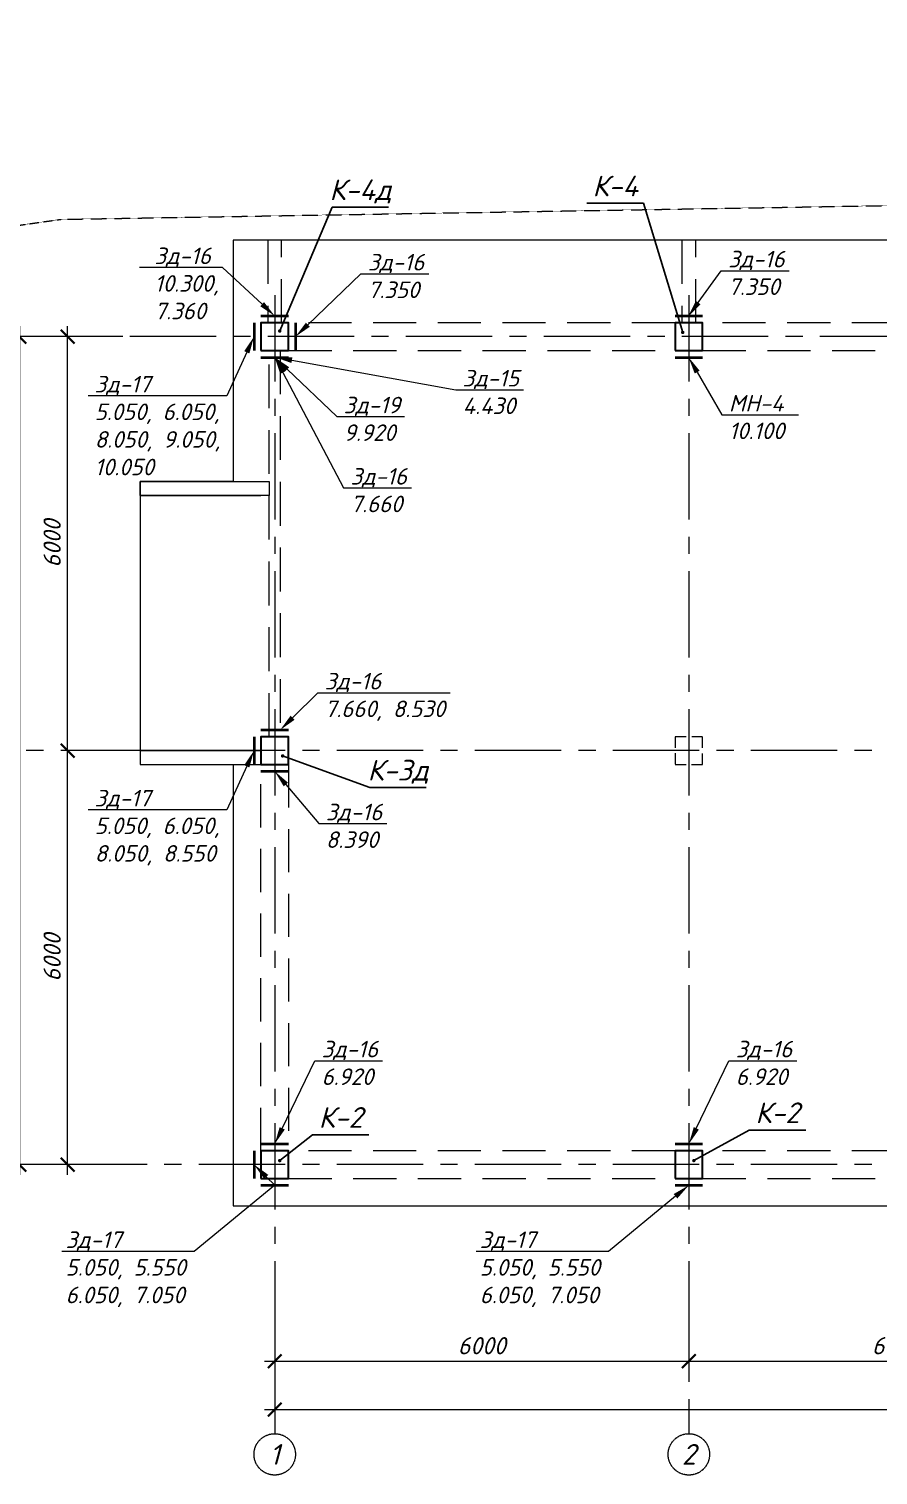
# Model space of a CAD drawing. Header units: millimetres. Extents: x -41985 to 836963, y -232665 to -4590.
# Drawn here: x -3561 to 8741, y -58706 to -37746 of the extents above; entities that cross this region are included whole.
import ezdxf
from ezdxf import colors
from ezdxf.entities.mleader import LeaderData, LeaderLine
from ezdxf.enums import TextEntityAlignment as Align
from ezdxf.math import Vec2, Vec3

# ---------------------------------------------------------------- set-up
doc = ezdxf.new("R2010")
doc.units = ezdxf.units.MM
doc.header["$PDMODE"] = 35
for name, pattern in [('CENTERX2', [4, 2.5, -0.5, 0.5, -0.5]), ('DASHED2', [0.375, 0.25, -0.125]), ('HIDDEN2', [4.7625, 3.175, -1.5875])]:
    doc.linetypes.add(name, pattern=pattern)
doc.layers.get('Defpoints').update_dxf_attribs({"color": 1, "lineweight": 0})
for name, color, linetype, lineweight in [('#Закл выноски и размеры', 7, 'Continuous', 13), ('#Закладные', 10, 'Continuous', 40), ('k_ Выноски', 7, 'Continuous', 13), ('k_ Осевая', 8, 'CENTERX2', 9), ('k_ Осевые размеры', 251, 'Continuous', 5), ('k_ Позиции', 1, 'Continuous', 13), ('Балки', 24, 'DASHED2', 5), ('Колонна', 84, 'Continuous', 30), ('Линия пунктир', 190, 'HIDDEN2', 9), ('Перекрытие. Отм. 0.000', 214, 'Continuous', 40)]:
    doc.layers.add(name, color=color, linetype=linetype, lineweight=lineweight)
doc.styles.get("Standard").update_dxf_attribs({"font": 'isocpeur.ttf'})
doc.styles.add('STEP PR', font='isocpeui.ttf')
doc.dimstyles.get("Standard").update_dxf_attribs({"dimtxt": 0.18, "dimasz": 0.18, "dimexe": 0.18, "dimexo": 0.0625, "dimgap": 0.09, "dimtad": 0, "dimtih": 1, "dimtoh": 1, "dimdec": 4, "dimzin": 0, "dimdsep": 46, "dimtxsty": 'Standard', "dimcen": 0.09, "dimadec": 0, "dimazin": 0, "dimtfac": 1, "dimtdec": 4, "dimtofl": 0, "dimtmove": 0, "dimatfit": 3, "dimfxl": 1, "dimtolj": 1, "dimtzin": 0, "dimarcsym": 0})
doc.dimstyles.new('STEP PR', dxfattribs={"dimscale": 100, "dimtxt": 2.5, "dimasz": 2, "dimexe": 1, "dimexo": 2, "dimgap": 1, "dimtad": 1, "dimdec": 4, "dimlfac": -1, "dimtxsty": 'STEP PR', "dimblk": 'ARCHTICK', "dimcen": 2, "dimdle": 1.5, "dimclrt": 1, "dimadec": 0, "dimazin": 0, "dimtfac": 1, "dimtdec": 4, "dimtmove": 1, "dimatfit": 3, "dimldrblk": 'DOTSMALL', "dimfxl": 1, "dimtolj": 1, "dimtzin": 0, "dimarcsym": 0})

# ---------------------------------------------------------------- blocks, each defined once
blk = doc.blocks.new('_ArchTick')
at = {"color": 0, "linetype": 'ByBlock', "const_width": 0.15}
blk.add_lwpolyline([(-0.5, -0.5), (0.5, 0.5)], dxfattribs=at)
blk = doc.blocks.new('*D2242')
at = {"layer": 'Defpoints', "color": 0, "transparency": 16777216}
for p in [(0, -1850), (6000, -1850), (6000, -2850)]:
    blk.add_point(p, dxfattribs=at)
at = {"layer": 'k_ Осевые размеры', "color": 0, "lineweight": -2, "transparency": 16777216}
for p, q in [((0, -2050), (0, -2950)), ((6000, -2050), (6000, -2950)), ((-150, -2850), (6150, -2850))]:
    blk.add_line(p, q, dxfattribs=at)
at = {"layer": 'k_ Осевые размеры', "color": 0, "lineweight": -2, "transparency": 16777216, "xscale": 200, "yscale": 200, "zscale": 200, "rotation": 180}
blk.add_blockref('_ArchTick', (0, -2850), dxfattribs=at)
at = {"layer": 'k_ Осевые размеры', "color": 0, "lineweight": -2, "transparency": 16777216, "xscale": 200, "yscale": 200, "zscale": 200}
blk.add_blockref('_ArchTick', (6000, -2850), dxfattribs=at)
at = {"layer": 'k_ Осевые размеры', "color": 1, "transparency": 16777216, "insert": (3000, -2625), "char_height": 250, "attachment_point": 5, "style": 'STEP PR'}
blk.add_mtext('\\A1;6000', dxfattribs=at)
blk = doc.blocks.new('_DotSmall')
at = {"color": 0, "linetype": 'ByBlock', "const_width": 0.5}
blk.add_lwpolyline([(-0.0625, 0, 1), (0.0625, 0, 1)], format="xyb", close=True, dxfattribs=at)
blk = doc.blocks.new('*D2243')
at = {"layer": 'Defpoints', "color": 0, "transparency": 16777216}
for p in [(6000, -1850), (12000, -1850), (12000, -2850)]:
    blk.add_point(p, dxfattribs=at)
at = {"layer": 'k_ Осевые размеры', "color": 0, "lineweight": -2, "transparency": 16777216}
for p, q in [((6000, -2050), (6000, -2950)), ((12000, -2050), (12000, -2950)), ((5850, -2850), (12150, -2850))]:
    blk.add_line(p, q, dxfattribs=at)
at = {"layer": 'k_ Осевые размеры', "color": 0, "lineweight": -2, "transparency": 16777216, "xscale": 200, "yscale": 200, "zscale": 200, "rotation": 180}
blk.add_blockref('_ArchTick', (6000, -2850), dxfattribs=at)
at = {"layer": 'k_ Осевые размеры', "color": 0, "lineweight": -2, "transparency": 16777216, "xscale": 200, "yscale": 200, "zscale": 200}
blk.add_blockref('_ArchTick', (12000, -2850), dxfattribs=at)
at = {"layer": 'k_ Осевые размеры', "color": 1, "transparency": 16777216, "insert": (9000, -2625), "char_height": 250, "attachment_point": 5, "style": 'STEP PR'}
blk.add_mtext('\\A1;6000', dxfattribs=at)
blk = doc.blocks.new('*D2252')
at = {"layer": 'Defpoints', "color": 0, "transparency": 16777216}
for p in [(0, -1850), (67650, -1850), (67650, -3550)]:
    blk.add_point(p, dxfattribs=at)
at = {"layer": 'k_ Осевые размеры', "color": 0, "lineweight": -2, "transparency": 16777216}
for p, q in [((0, -2050), (0, -3650)), ((67650, -2050), (67650, -3650)), ((-150, -3550), (67800, -3550))]:
    blk.add_line(p, q, dxfattribs=at)
at = {"layer": 'k_ Осевые размеры', "color": 0, "lineweight": -2, "transparency": 16777216, "xscale": 200, "yscale": 200, "zscale": 200, "rotation": 180}
blk.add_blockref('_ArchTick', (0, -3550), dxfattribs=at)
at = {"layer": 'k_ Осевые размеры', "color": 0, "lineweight": -2, "transparency": 16777216, "xscale": 200, "yscale": 200, "zscale": 200}
blk.add_blockref('_ArchTick', (67650, -3550), dxfattribs=at)
at = {"layer": 'k_ Осевые размеры', "color": 1, "transparency": 16777216, "insert": (33825, -3323), "char_height": 250, "attachment_point": 5, "style": 'STEP PR'}
blk.add_mtext('\\A1;67650', dxfattribs=at)
blk = doc.blocks.new('*D2256')
at = {"layer": 'Defpoints', "color": 0, "transparency": 16777216}
for p in [(-3000, 6000), (-2000, 6000), (-2000, 0)]:
    blk.add_point(p, dxfattribs=at)
at = {"layer": 'k_ Осевые размеры', "color": 0, "lineweight": -2, "transparency": 16777216}
for p, q in [((-3000, -150), (-3000, 6150)), ((-2200, 6000), (-3100, 6000)), ((-2200, 0), (-3100, 0))]:
    blk.add_line(p, q, dxfattribs=at)
at = {"layer": 'k_ Осевые размеры', "color": 0, "lineweight": -2, "transparency": 16777216, "xscale": 200, "yscale": 200, "zscale": 200}
for p, rotation in [((-3000, 6000), 90), ((-3000, 0), 270)]:
    blk.add_blockref('_ArchTick', p, dxfattribs=dict(at, rotation=rotation))
at = {"layer": 'k_ Осевые размеры', "color": 1, "transparency": 16777216, "insert": (-3225, 3000), "char_height": 250, "attachment_point": 5, "rotation": 90, "style": 'STEP PR'}
blk.add_mtext('\\A1;6000', dxfattribs=at)
blk = doc.blocks.new('*D2257')
at = {"layer": 'Defpoints', "color": 0, "transparency": 16777216}
for p in [(-3000, 12000), (-2000, 12000), (-2000, 6000)]:
    blk.add_point(p, dxfattribs=at)
at = {"layer": 'k_ Осевые размеры', "color": 0, "lineweight": -2, "transparency": 16777216}
for p, q in [((-2200, 12000), (-3100, 12000)), ((-3000, 5850), (-3000, 12150)), ((-2200, 6000), (-3100, 6000))]:
    blk.add_line(p, q, dxfattribs=at)
at = {"layer": 'k_ Осевые размеры', "color": 0, "lineweight": -2, "transparency": 16777216, "xscale": 200, "yscale": 200, "zscale": 200}
for p, rotation in [((-3000, 12000), 90), ((-3000, 6000), 270)]:
    blk.add_blockref('_ArchTick', p, dxfattribs=dict(at, rotation=rotation))
at = {"layer": 'k_ Осевые размеры', "color": 1, "transparency": 16777216, "insert": (-3225, 9000), "char_height": 250, "attachment_point": 5, "rotation": 90, "style": 'STEP PR'}
blk.add_mtext('\\A1;6000', dxfattribs=at)
blk = doc.blocks.new('*D2258')
at = {"layer": 'Defpoints', "color": 0, "transparency": 16777216}
for p in [(-2000, 12000), (-3700, 0), (-2000, 0)]:
    blk.add_point(p, dxfattribs=at)
at = {"layer": 'k_ Осевые размеры', "color": 0, "lineweight": -2, "transparency": 16777216}
for p, q in [((-2200, 12000), (-3800, 12000)), ((-3700, 12150), (-3700, -150)), ((-2200, 0), (-3800, 0))]:
    blk.add_line(p, q, dxfattribs=at)
at = {"layer": 'k_ Осевые размеры', "color": 0, "lineweight": -2, "transparency": 16777216, "xscale": 200, "yscale": 200, "zscale": 200}
for p, rotation in [((-3700, 12000), 90), ((-3700, 0), 270)]:
    blk.add_blockref('_ArchTick', p, dxfattribs=dict(at, rotation=rotation))
at = {"layer": 'k_ Осевые размеры', "color": 1, "transparency": 16777216, "insert": (-3925, 6000), "char_height": 250, "attachment_point": 5, "rotation": 90, "style": 'STEP PR'}
blk.add_mtext('\\A1;12000', dxfattribs=at)
blk = doc.blocks.new('*U2186')
blk.add_lwpolyline([(-200, -200), (200, -200), (200, 200), (-200, 200)], close=True)
blk = doc.blocks.new('*U2187')
at = {"layer": 'Линия пунктир', "ltscale": 50}
blk.add_lwpolyline([(-200, -200), (200, -200), (200, 200), (-200, 200)], close=True, dxfattribs=at)
blk = doc.blocks.new('*U2366')
at = {"layer": 'Балки', "ltscale": 2500}
for points in [[(200, 12200), (200, 11800), (5800, 11800), (5800, 12200)], [(6200, 12200), (6200, 11800), (11800, 11800), (11800, 12200)], [(-200, 5800), (200, 5800), (200, 200), (-200, 200)], [(200, 200), (200, -200), (5800, -200), (5800, 200)], [(6200, 200), (6200, -200), (11800, -200), (11800, 200)]]:
    blk.add_lwpolyline(points, close=True, dxfattribs=at)
at = {"layer": 'Линия пунктир', "ltscale": 200}
for points in [[(-100, 12200), (100, 12200), (100, 13400), (-100, 13400)], [(5900, 12200), (6100, 12200), (6100, 13400), (5900, 13400)], [(-80, 11800), (80, 11800), (80, 6200), (-80, 6200)]]:
    blk.add_lwpolyline(points, close=True, dxfattribs=at)
for p in [(0, 12000), (6000, 12000), (0, 6000), (0, 6000), (0, 0), (6000, 0)]:
    blk.add_blockref('*U2186', p)
at = {"layer": 'Линия пунктир'}
blk.add_blockref('*U2187', (6000, 6000), dxfattribs=at)
blk = doc.blocks.new('REINFORCED_CONCRETE')
blk = doc.blocks.new('*U2241')
at = {"layer": 'k_ Осевая', "ltscale": 500}
for points in [[(0, 12600), (0, -3900)], [(6000, 12600), (6000, -3900)], [(31150, 12000), (-4500, 12000)], [(72150, 6000), (-4500, 6000)], [(72150, 0), (-4500, 0)]]:
    blk.add_lwpolyline(points, dxfattribs=at)
at = {"layer": 'k_ Осевая', "color": 254, "linetype": 'ByBlock', "lineweight": 15, "ltscale": 10}
for centre in [(0, -4200), (6000, -4200)]:
    blk.add_circle(centre, 300, dxfattribs=at)
at = {"layer": 'k_ Осевая', "color": 1, "linetype": 'ByBlock', "char_height": 300, "width": 484.8732214, "attachment_point": 5, "style": 'STEP PR'}
for s, insert in [('1', (0, -4200)), ('2', (6000, -4200))]:
    blk.add_mtext(s, dxfattribs=dict(at, insert=insert))
at = {"layer": 'k_ Осевые размеры'}
for base, p1, p2, picture, middle in [((-3700, 0), (-2000, 12000), (-2000, 0), '*D2258', (-3925, 6000)), ((-3000, 12000), (-2000, 6000), (-2000, 12000), '*D2257', (-3225, 9000)), ((-3000, 6000), (-2000, 0), (-2000, 6000), '*D2256', (-3225, 3000))]:
    dim = blk.add_linear_dim(base=base, p1=p1, p2=p2, angle=90, dimstyle='STEP PR', dxfattribs=at)
    dim.commit()
    dim.dimension.update_dxf_attribs({"geometry": picture, "text_midpoint": middle})
for base, p1, p2, picture, middle in [((6000, -2850), (0, -1850), (6000, -1850), '*D2242', (3000, -2625)), ((67650, -3550), (0, -1850), (67650, -1850), '*D2252', (33825, -3323.3901515152)), ((12000, -2850), (6000, -1850), (12000, -1850), '*D2243', (9000, -2625))]:
    dim = blk.add_linear_dim(base=base, p1=p1, p2=p2, dimstyle='STEP PR', dxfattribs=at)
    dim.commit()
    dim.dimension.update_dxf_attribs({"geometry": picture, "text_midpoint": middle})

msp = doc.modelspace()

# ---------------------------------------------------------------- linework, layer by layer
at = {"layer": '#Закладные', "color": 5}
for points in [[(-200, -41905.94546), (200, -41905.94546)], [(5800, -41905.94546), (6200, -41905.94546)], [(300, -42005.94546), (300, -42405.94546)], [(-200, -42505.94546), (200, -42505.94546)], [(5800, -42505.94546), (6200, -42505.94546)], [(-200, -47905.94546), (200, -47905.94546)], [(-200, -48505.94546), (200, -48505.94546)], [(-200, -53905.94546), (200, -53905.94546)], [(5800, -53905.94546), (6200, -53905.94546)]]:
    msp.add_lwpolyline(points, dxfattribs=at)
at = {"layer": '#Закладные'}
for points in [[(-300, -42005.94546), (-300, -42405.94546)], [(-300, -48005.94546), (-300, -48405.94546)], [(-300, -54005.94546), (-300, -54405.94546)], [(-200, -54505.94546), (200, -54505.94546)], [(5800, -54505.94546), (6200, -54505.94546)]]:
    msp.add_lwpolyline(points, dxfattribs=at)
msp.add_lwpolyline([(-1950, -48205.94546), (-200, -48205.94546)])
at = {"layer": 'Линия пунктир'}
msp.add_lwpolyline([(-14920, -46413.67032), (-14920, -42175.94546), (-3100, -40505.94546), (14900, -40205.94546), (22500, -37745.94546), (68500, -37745.94546), (74340, -39305.94546)], dxfattribs=at)
at = {"layer": 'Перекрытие. Отм. 0.000', "color": 3, "lineweight": 5}
for points in [[(-1950, -44305.94546), (-1950, -48405.94546), (-600, -48405.94546), (-600, -54805.94546), (30260, -54805.94546), (30260, -48785.94546), (30260, -48785.94546), (30260, -39305.94546), (23500, -39305.94546), (23500, -40805.94546), (-600, -40805.94546), (-600, -44305.94546), (-1950, -44305.94546)], [(-1950, -44505.94546), (-200, -44505.94546)]]:
    msp.add_lwpolyline(points, dxfattribs=at)
for points in [[(-1950, -44305.94546), (-80, -44305.94546), (-80, -44505.94546), (-1950, -44505.94546)], [(-1950, -48405.94546), (-200, -48405.94546), (-200, -48205.94546), (-1950, -48205.94546)]]:
    msp.add_lwpolyline(points, close=True, dxfattribs=at)

# ---------------------------------------------------------------- block references
at = {"layer": 'k_ Осевая'}
msp.add_blockref('*U2241', (0, -54205.94546), dxfattribs=at)
at = {"layer": 'k_ Позиции'}
ref = msp.add_blockref('REINFORCED_CONCRETE', (1241.34795, -40327.31097), dxfattribs=dict(at, xscale=100, yscale=100, zscale=100))
ref.add_attrib('POSITION', 'К-4д', dxfattribs={"layer": '0', "color": 0, "linetype": 'ByBlock', "height": 300, "style": 'STEP PR', "flags": 2}).set_placement((1241.34795, -40227.31097), align=Align.CENTER)
ref = msp.add_blockref('REINFORCED_CONCRETE', (4933.63357, -40272.23883), dxfattribs=dict(at, xscale=100, yscale=100, zscale=100))
ref.add_attrib('POSITION', 'К-4', dxfattribs={"layer": '0', "color": 0, "linetype": 'ByBlock', "height": 300, "style": 'STEP PR', "flags": 2}).set_placement((4933.63357, -40172.23883), align=Align.CENTER)
ref = msp.add_blockref('REINFORCED_CONCRETE', (1786.50881, -48739.57193), dxfattribs=dict(at, xscale=100, yscale=100, zscale=100))
ref.add_attrib('POSITION', 'К-3д', dxfattribs={"layer": '0', "color": 0, "linetype": 'ByBlock', "height": 300, "style": 'STEP PR', "flags": 2}).set_placement((1786.50881, -48639.57193), align=Align.CENTER)
ref = msp.add_blockref('REINFORCED_CONCRETE', (955.88793, -53772.23344), dxfattribs=dict(at, xscale=100, yscale=100, zscale=100))
ref.add_attrib('POSITION', 'К-2', dxfattribs={"layer": '0', "color": 0, "linetype": 'ByBlock', "height": 300, "style": 'STEP PR', "flags": 2}).set_placement((955.88793, -53672.23344), align=Align.CENTER)
ref = msp.add_blockref('REINFORCED_CONCRETE', (7283.5204, -53704.65545), dxfattribs=dict(at, xscale=100, yscale=100, zscale=100))
ref.add_attrib('POSITION', 'К-2', dxfattribs={"layer": '0', "color": 0, "linetype": 'ByBlock', "height": 300, "style": 'STEP PR', "flags": 2}).set_placement((7283.5204, -53604.65545), align=Align.CENTER)
at = {"layer": 'Колонна'}
msp.add_blockref('*U2366', (0, -54205.94546), dxfattribs=at)

# ---------------------------------------------------------------- leaders
at = {"layer": '#Закл выноски и размеры', "color": 5}
ml = msp.add_multileader_mtext('Standard', dxfattribs=at)
ml.set_content('Зд-16\\P10.300,\\P7.360', color=5, style='STEP PR')
ml.set_leader_properties(color=256, linetype='ByLayer', lineweight=-1)
ml.build(insert=Vec2(0, 0))
ml.multileader.update_dxf_attribs({"text_left_attachment_type": 6, "text_right_attachment_type": 6, "dogleg_length": 0, "arrow_head_size": 250})
ctx = ml.context
ctx.base_point, ctx.char_height, ctx.arrow_head_size, ctx.landing_gap_size, ctx.plane_origin = Vec3(-1842.27753, -41202.52887), 240, 250, 100, Vec3(9906.71008, -45392.48428)
ctx.left_attachment, ctx.right_attachment = 6, 6
notes = []
notes.append((ctx, [(1, (1, 1, 0), (-755.36844, -41202.52887), (-1, 0), 0, [(1, [(0, -41905.94546)], 0, [])])]))
ctx.mtext.insert, ctx.mtext.rotation, ctx.mtext.width, ctx.mtext.flow_direction = Vec3(-1742.27753, -40914.52887), 6.2831853072, 1886.4699691, 5
ml = msp.add_multileader_mtext('Standard', dxfattribs=at)
ml.set_content('Зд-16\\P7.350', color=5, style='STEP PR')
ml.set_leader_properties(color=256, linetype='ByLayer', lineweight=-1)
ml.build(insert=Vec2(0, 0))
ml.multileader.update_dxf_attribs({"text_left_attachment_type": 6, "text_right_attachment_type": 6, "dogleg_length": 0, "arrow_head_size": 250})
ctx = ml.context
ctx.base_point, ctx.char_height, ctx.arrow_head_size, ctx.landing_gap_size, ctx.plane_origin = Vec3(1248.29032, -41295.22005), 240, 250, 100, Vec3(13403.44682, -45876.7686)
ctx.left_attachment, ctx.right_attachment = 6, 6
notes.append((ctx, [(0, (1, 1, 0), (1248.29032, -41295.22005), (1, 0), 0, [(1, [(300, -42205.94546)], 0, [])])]))
ctx.mtext.insert, ctx.mtext.rotation, ctx.mtext.width, ctx.mtext.defined_height, ctx.mtext.flow_direction = Vec3(1348.29032, -41007.22005), 6.2831853072, 1804.548339, 770.61338, 5
ml = msp.add_multileader_mtext('Standard', dxfattribs=at)
ml.set_content('Зд-16\\P7.350', color=5, style='STEP PR')
ml.set_leader_properties(color=256, linetype='ByLayer', lineweight=-1)
ml.build(insert=Vec2(0, 0))
ml.multileader.update_dxf_attribs({"text_left_attachment_type": 6, "text_right_attachment_type": 6, "dogleg_length": 0, "arrow_head_size": 250})
ctx = ml.context
ctx.base_point, ctx.char_height, ctx.arrow_head_size, ctx.landing_gap_size, ctx.plane_origin = Vec3(6469.41116, -41250.13534), 240, 250, 100, Vec3(18579.64808, -45234.54107)
ctx.left_attachment, ctx.right_attachment = 6, 6
notes.append((ctx, [(0, (1, 1, 0), (6469.41116, -41250.13534), (1, 0), 0, [(1, [(5989.17209, -41915.67236)], 0, [])])]))
ctx.mtext.insert, ctx.mtext.rotation, ctx.mtext.width, ctx.mtext.flow_direction = Vec3(6569.41116, -40962.13534), 6.2831853072, 1886.4699691, 5
at = {"layer": '#Закл выноски и размеры'}
ml = msp.add_multileader_mtext('Standard', dxfattribs=at)
ml.set_content('Зд-17\\P5.050, 6.050,\\P8.050, 9.050, 10.050', color=256, style='STEP PR')
ml.set_leader_properties(color=256, linetype='ByLayer', lineweight=-1)
ml.build(insert=Vec2(0, 0))
ml.multileader.update_dxf_attribs({"text_left_attachment_type": 6, "text_right_attachment_type": 6, "dogleg_length": 0, "arrow_head_size": 250})
ctx = ml.context
ctx.base_point, ctx.char_height, ctx.arrow_head_size, ctx.landing_gap_size, ctx.plane_origin = Vec3(-2708.95996, -43063.31103), 240, 250, 100, Vec3(9254.45137, -48779.0715)
ctx.left_attachment, ctx.right_attachment = 6, 6
notes.append((ctx, [(1, (1, 1, 0), (-695.32359, -43063.31103), (-1, 0), 0, [(0, [(-300, -42205.94546)], 0, [])])]))
ctx.mtext.insert, ctx.mtext.rotation, ctx.mtext.width, ctx.mtext.flow_direction = Vec3(-2608.95996, -42775.31103), 6.2831853072, 1886.4699691, 5
at = {"layer": '#Закл выноски и размеры', "color": 5}
ml = msp.add_multileader_mtext('Standard', dxfattribs=at)
ml.set_content('Зд-19\\P9.920', color=5, style='STEP PR')
ml.set_leader_properties(color=256, linetype='ByLayer', lineweight=-1)
ml.build(insert=Vec2(0, 0))
ml.multileader.update_dxf_attribs({"text_left_attachment_type": 6, "text_right_attachment_type": 6, "dogleg_length": 0, "arrow_head_size": 250})
ctx = ml.context
ctx.base_point, ctx.char_height, ctx.arrow_head_size, ctx.landing_gap_size, ctx.plane_origin = Vec3(898.9543, -43365.21337), 240, 250, 100, Vec3(12804.18775, -47782.56212)
ctx.left_attachment, ctx.right_attachment = 6, 6
notes.append((ctx, [(0, (1, 1, 0), (898.9543, -43365.21337), (1, 0), 0, [(1, [(0, -42505.94546)], 0, [])])]))
ctx.mtext.insert, ctx.mtext.rotation, ctx.mtext.width, ctx.mtext.flow_direction = Vec3(998.9543, -43077.21337), 6.2831853072, 1886.4699691, 5
ml = msp.add_multileader_mtext('Standard', dxfattribs=at)
ml.set_content('Зд-16\\P7.660', color=5, style='STEP PR')
ml.set_leader_properties(color=256, linetype='ByLayer', lineweight=-1)
ml.build(insert=Vec2(0, 0))
ml.multileader.update_dxf_attribs({"text_left_attachment_type": 6, "text_right_attachment_type": 6, "dogleg_length": 0, "arrow_head_size": 250})
ctx = ml.context
ctx.base_point, ctx.char_height, ctx.arrow_head_size, ctx.landing_gap_size, ctx.plane_origin = Vec3(998.48124, -44398.46852), 240, 250, 100, Vec3(13151.8423, -48902.97925)
ctx.left_attachment, ctx.right_attachment = 6, 6
notes.append((ctx, [(0, (1, 1, 0), (998.48124, -44398.46852), (1, 0), 0, [(1, [(0, -42505.94546)], 0, [])])]))
ctx.mtext.insert, ctx.mtext.rotation, ctx.mtext.width, ctx.mtext.flow_direction = Vec3(1098.48124, -44110.46852), 6.2831853072, 1886.4699691, 5
ml = msp.add_multileader_mtext('Standard', dxfattribs=at)
ml.set_content('Зд-15\\P4.430', color=5, style='STEP PR')
ml.set_leader_properties(color=256, linetype='ByLayer', lineweight=-1)
ml.build(insert=Vec2(0, 0))
ml.multileader.update_dxf_attribs({"text_left_attachment_type": 6, "text_right_attachment_type": 6, "dogleg_length": 0, "arrow_head_size": 250})
ctx = ml.context
ctx.base_point, ctx.char_height, ctx.arrow_head_size, ctx.landing_gap_size, ctx.plane_origin = Vec3(2622.3238, -42976.40957), 240, 250, 100, Vec3(14544.26293, -47579.94343)
ctx.left_attachment, ctx.right_attachment = 6, 6
notes.append((ctx, [(0, (1, 1, 0), (2622.3238, -42976.40957), (1, 0), 0, [(1, [(2.39868, -42502.67531)], 0, [])])]))
ctx.mtext.insert, ctx.mtext.rotation, ctx.mtext.width, ctx.mtext.flow_direction = Vec3(2722.3238, -42688.40957), 6.2831853072, 1886.4699691, 5
ml = msp.add_multileader_mtext('Standard', dxfattribs=at)
ml.set_content('МН-4\\P10.100', color=5, style='STEP PR')
ml.set_leader_properties(color=256, linetype='ByLayer', lineweight=-1)
ml.build(insert=Vec2(0, 0))
ml.multileader.update_dxf_attribs({"text_left_attachment_type": 6, "text_right_attachment_type": 6, "dogleg_length": 0, "arrow_head_size": 250})
ctx = ml.context
ctx.base_point, ctx.char_height, ctx.arrow_head_size, ctx.landing_gap_size, ctx.plane_origin = Vec3(6479.5556, -43339.31335), 240, 250, 100, Vec3(17917.08056, -48103.12972)
ctx.left_attachment, ctx.right_attachment = 6, 6
notes.append((ctx, [(0, (1, 1, 0), (6479.5556, -43339.31335), (1, 0), 0, [(1, [(5995.22795, -42503.68491)], 0, [])])]))
ctx.mtext.insert, ctx.mtext.rotation, ctx.mtext.width, ctx.mtext.flow_direction = Vec3(6579.5556, -43051.31335), 6.2831853072, 1886.4699691, 5
ml = msp.add_multileader_mtext('Standard', dxfattribs=at)
ml.set_content('Зд-16\\P7.660, 8.530', color=5, style='STEP PR')
ml.set_leader_properties(color=256, linetype='ByLayer', lineweight=-1)
ml.build(insert=Vec2(0, 0))
ml.multileader.update_dxf_attribs({"text_left_attachment_type": 6, "text_right_attachment_type": 6, "dogleg_length": 0, "arrow_head_size": 250})
ctx = ml.context
ctx.base_point, ctx.char_height, ctx.arrow_head_size, ctx.landing_gap_size, ctx.plane_origin = Vec3(624.18481, -47368.02447), 240, 250, 100, Vec3(12653.75428, -52668.79035)
ctx.left_attachment, ctx.right_attachment = 6, 6
notes.append((ctx, [(0, (1, 1, 0), (624.18481, -47368.02447), (1, 0), 0, [(1, [(80, -47905.94546)], 0, [])])]))
ctx.mtext.insert, ctx.mtext.rotation, ctx.mtext.width, ctx.mtext.flow_direction = Vec3(724.18481, -47080.02447), 6.2831853072, 1886.4699691, 5
at = {"layer": '#Закл выноски и размеры'}
ml = msp.add_multileader_mtext('Standard', dxfattribs=at)
ml.set_content('Зд-17\\P5.050, 6.050,\\P8.050, 8.550', color=256, style='STEP PR')
ml.set_leader_properties(color=256, linetype='ByLayer', lineweight=-1)
ml.build(insert=Vec2(0, 0))
ml.multileader.update_dxf_attribs({"text_left_attachment_type": 6, "text_right_attachment_type": 6, "dogleg_length": 0, "arrow_head_size": 250})
ctx = ml.context
ctx.base_point, ctx.char_height, ctx.arrow_head_size, ctx.landing_gap_size, ctx.plane_origin = Vec3(-2708.95996, -49063.31103), 240, 250, 100, Vec3(9254.45137, -54779.0715)
ctx.left_attachment, ctx.right_attachment = 6, 6
notes.append((ctx, [(1, (1, 1, 0), (-695.32359, -49063.31103), (-1, 0), 0, [(0, [(-300, -48205.94546)], 0, [])])]))
ctx.mtext.insert, ctx.mtext.rotation, ctx.mtext.width, ctx.mtext.flow_direction = Vec3(-2608.95996, -48775.31103), 6.2831853072, 1886.4699691, 5
at = {"layer": '#Закл выноски и размеры', "color": 5}
ml = msp.add_multileader_mtext('Standard', dxfattribs=at)
ml.set_content('Зд-16\\P8.390', color=5, style='STEP PR')
ml.set_leader_properties(color=256, linetype='ByLayer', lineweight=-1)
ml.build(insert=Vec2(0, 0))
ml.multileader.update_dxf_attribs({"text_left_attachment_type": 6, "text_right_attachment_type": 6, "dogleg_length": 0, "arrow_head_size": 250})
ctx = ml.context
ctx.base_point, ctx.char_height, ctx.arrow_head_size, ctx.landing_gap_size, ctx.plane_origin = Vec3(639.77344, -49264.31871), 240, 250, 100, Vec3(12693.60106, -53848.2991)
ctx.left_attachment, ctx.right_attachment = 6, 6
notes.append((ctx, [(0, (1, 1, 0), (639.77344, -49264.31871), (1, 0), 0, [(1, [(0, -48505.94546)], 0, [])])]))
ctx.mtext.insert, ctx.mtext.rotation, ctx.mtext.width, ctx.mtext.flow_direction = Vec3(739.77344, -48976.31871), 6.2831853072, 1886.4699691, 5
ml = msp.add_multileader_mtext('Standard', dxfattribs=at)
ml.set_content('Зд-16\\P6.920', color=5, style='STEP PR')
ml.set_leader_properties(color=256, linetype='ByLayer', lineweight=-1)
ml.build(insert=Vec2(0, 0))
ml.multileader.update_dxf_attribs({"text_left_attachment_type": 6, "text_right_attachment_type": 6, "dogleg_length": 0, "arrow_head_size": 250})
ctx = ml.context
ctx.base_point, ctx.char_height, ctx.arrow_head_size, ctx.landing_gap_size, ctx.plane_origin = Vec3(579.37318, -52700.01278), 240, 250, 100, Vec3(12418.88604, -57481.9381)
ctx.left_attachment, ctx.right_attachment = 6, 6
notes.append((ctx, [(0, (1, 1, 0), (579.37318, -52700.01278), (1, 0), 0, [(1, [(0, -53905.94546)], 0, [])])]))
ctx.mtext.insert, ctx.mtext.rotation, ctx.mtext.width, ctx.mtext.flow_direction = Vec3(679.37318, -52412.01278), 6.2831853072, 1886.4699691, 5
ml = msp.add_multileader_mtext('Standard', dxfattribs=at)
ml.set_content('Зд-16\\P6.920', color=5, style='STEP PR')
ml.set_leader_properties(color=256, linetype='ByLayer', lineweight=-1)
ml.build(insert=Vec2(0, 0))
ml.multileader.update_dxf_attribs({"text_left_attachment_type": 6, "text_right_attachment_type": 6, "dogleg_length": 0, "arrow_head_size": 250})
ctx = ml.context
ctx.base_point, ctx.char_height, ctx.arrow_head_size, ctx.landing_gap_size, ctx.plane_origin = Vec3(6579.37318, -52700.01278), 240, 250, 100, Vec3(18418.88604, -57481.9381)
ctx.left_attachment, ctx.right_attachment = 6, 6
notes.append((ctx, [(0, (1, 1, 0), (6579.37318, -52700.01278), (1, 0), 0, [(1, [(6000, -53905.94546)], 0, [])])]))
ctx.mtext.insert, ctx.mtext.rotation, ctx.mtext.width, ctx.mtext.flow_direction = Vec3(6679.37318, -52412.01278), 6.2831853072, 1886.4699691, 5
at = {"layer": '#Закл выноски и размеры'}
ml = msp.add_multileader_mtext('Standard', dxfattribs=at)
ml.set_content('Зд-17\\P5.050, {\\C3;5.550}\\P6.050, 7.050', color=256, style='STEP PR')
ml.set_leader_properties(color=256, linetype='ByLayer', lineweight=-1)
ml.build(insert=Vec2(0, 0))
ml.multileader.update_dxf_attribs({"text_left_attachment_type": 6, "text_right_attachment_type": 6, "dogleg_length": 0, "arrow_head_size": 250})
ctx = ml.context
ctx.base_point, ctx.char_height, ctx.arrow_head_size, ctx.landing_gap_size, ctx.plane_origin = Vec3(-3129.87454, -55463.30321), 240, 250, 100, Vec3(8784.80951, -61179.06369)
ctx.left_attachment, ctx.right_attachment = 6, 6
notes.append((ctx, [(1, (1, 1, 0), (-1164.96545, -55463.30321), (-1, 0), 0, [(1, [(-300, -54205.94546), (0, -54505.94546)], 0, [])])]))
ctx.mtext.insert, ctx.mtext.rotation, ctx.mtext.width, ctx.mtext.flow_direction = Vec3(-3029.87454, -55175.30321), 6.2831853072, 1886.4699691, 5
ml = msp.add_multileader_mtext('Standard', dxfattribs=at)
ml.set_content('Зд-17\\P5.050, {\\C3;5.550\\P}6.050, 7.050', color=256, style='STEP PR')
ml.set_leader_properties(color=256, linetype='ByLayer', lineweight=-1)
ml.build(insert=Vec2(0, 0))
ml.multileader.update_dxf_attribs({"text_left_attachment_type": 6, "text_right_attachment_type": 6, "dogleg_length": 0, "arrow_head_size": 250})
ctx = ml.context
ctx.base_point, ctx.char_height, ctx.arrow_head_size, ctx.landing_gap_size, ctx.plane_origin = Vec3(2870.12546, -55463.30321), 240, 250, 100, Vec3(14784.80951, -61179.06369)
ctx.left_attachment, ctx.right_attachment = 6, 6
notes.append((ctx, [(1, (1, 1, 0), (4835.03455, -55463.30321), (-1, 0), 0, [(1, [(6000, -54505.94546)], 0, [])])]))
ctx.mtext.insert, ctx.mtext.rotation, ctx.mtext.width, ctx.mtext.flow_direction = Vec3(2970.12546, -55175.30321), 6.2831853072, 1886.4699691, 5
at = {"layer": 'k_ Выноски', "ltscale": 100}
for points in [[(72.6867, -42123.95013), (831.91999, -40327.31097), (1650.7759, -40327.31097)], [(5910.77266, -42143.92767), (5343.06153, -40272.23883), (4524.20562, -40272.23883)], [(113.87249, -48282.50947), (1377.08086, -48739.57193), (2195.93677, -48739.57193)], [(72.6867, -54147.43732), (546.45998, -53772.23344), (1365.31589, -53772.23344)], [(6072.6867, -54147.43732), (6874.09245, -53704.65545), (7692.94836, -53704.65545)]]:
    msp.add_leader(points, dimstyle='Standard', override={"dimscale": 100, "dimtxt": 2.5, "dimasz": 2, "dimexe": 1, "dimexo": 2, "dimgap": 0.7, "dimtih": 0, "dimtoh": 0, "dimlfac": -1, "dimzin": 8, "dimcen": 2, "dimdle": 1, "dimclrt": 1, "dimadec": 4, "dimtmove": 1, "dimldrblk": 'DotSmall', "dimfxl": 100}, dxfattribs=at)
for ctx, leaders in notes:
    for number, flags, end, landing, length, lines in leaders:
        leader = LeaderData()
        leader.index, (leader.has_last_leader_line, leader.has_dogleg_vector, leader.attachment_direction) = number, flags
        leader.last_leader_point, leader.dogleg_vector, leader.dogleg_length = Vec3(end), Vec3(landing), length
        for number, points, colour, breaks in lines:
            line = LeaderLine()
            line.index, line.vertices, line.color, line.breaks = number, Vec3.list(points), colors.encode_raw_color(colour), breaks
            leader.lines.append(line)
        ctx.leaders.append(leader)

doc.saveas('drawing.dxf')
